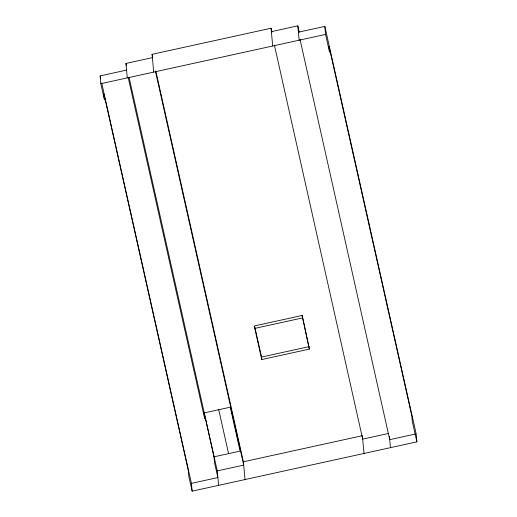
<?xml version="1.0" encoding="UTF-8"?>
<svg xmlns="http://www.w3.org/2000/svg" width="517" height="517" viewBox="0 0 517 517"><rect width="100%" height="100%" fill="white"/><g stroke="black" fill="none" stroke-linecap="round" stroke-linejoin="round"><path stroke-width="0.78" d="M153.704 72.096L152.082 54.324L271.07 28.228L271.948 32.17M127.26 77.893L125.948 63.442L152.386 57.645M271.38 31.647L297.818 25.85L299.233 32.157M298.399 32.19L324.838 26.393L416.159 433.853L416.889 441.861L192.143 491.15L188.808 476.286L188.278 470.438L103.898 93.952L104.428 99.8L100.821 83.689L100.111 75.909L126.549 70.105M100.821 83.689L325.568 34.4L324.838 26.393M302.161 315.48L254.564 325.917L254.791 328.398L261.77 359.541L309.366 349.104L302.161 315.48L309.366 349.104M254.791 328.398L302.387 317.961M261.77 359.541L261.544 357.06L309.14 346.623M128.138 77.195L204.706 418.802L204.17 412.921L230.259 407.196L240.101 451.102L214.006 456.821L214.542 462.709L217.87 477.566L191.432 483.363L192.143 491.15M245.026 479.55L243.404 461.784L362.391 435.689M218.581 485.353L217.269 470.903L243.707 465.1L155.565 71.831M388.364 433.479L362.701 439.107L274.385 45.044M415.384 434.022L389.721 439.65L299.989 39.286M325.568 34.4L329.549 52.165L329.045 46.633L411.816 415.939L412.32 421.471L416.889 441.861M254.739 326.692L261.544 357.06M152.082 54.324L152.793 57.477M155.791 70.874L243.404 461.784M218.73 409.729L228.572 453.629M125.948 63.442L126.478 65.808M129.127 77.628L217.269 470.903M204.17 412.921L214.006 456.821M100.111 75.909L100.641 78.274M101.7 82.998L191.432 483.363M389.43 436.477L390.451 447.657M362.449 436.374L364.007 453.461M297.818 25.85L299.13 40.203M271.07 28.228L272.685 46"/></g></svg>
